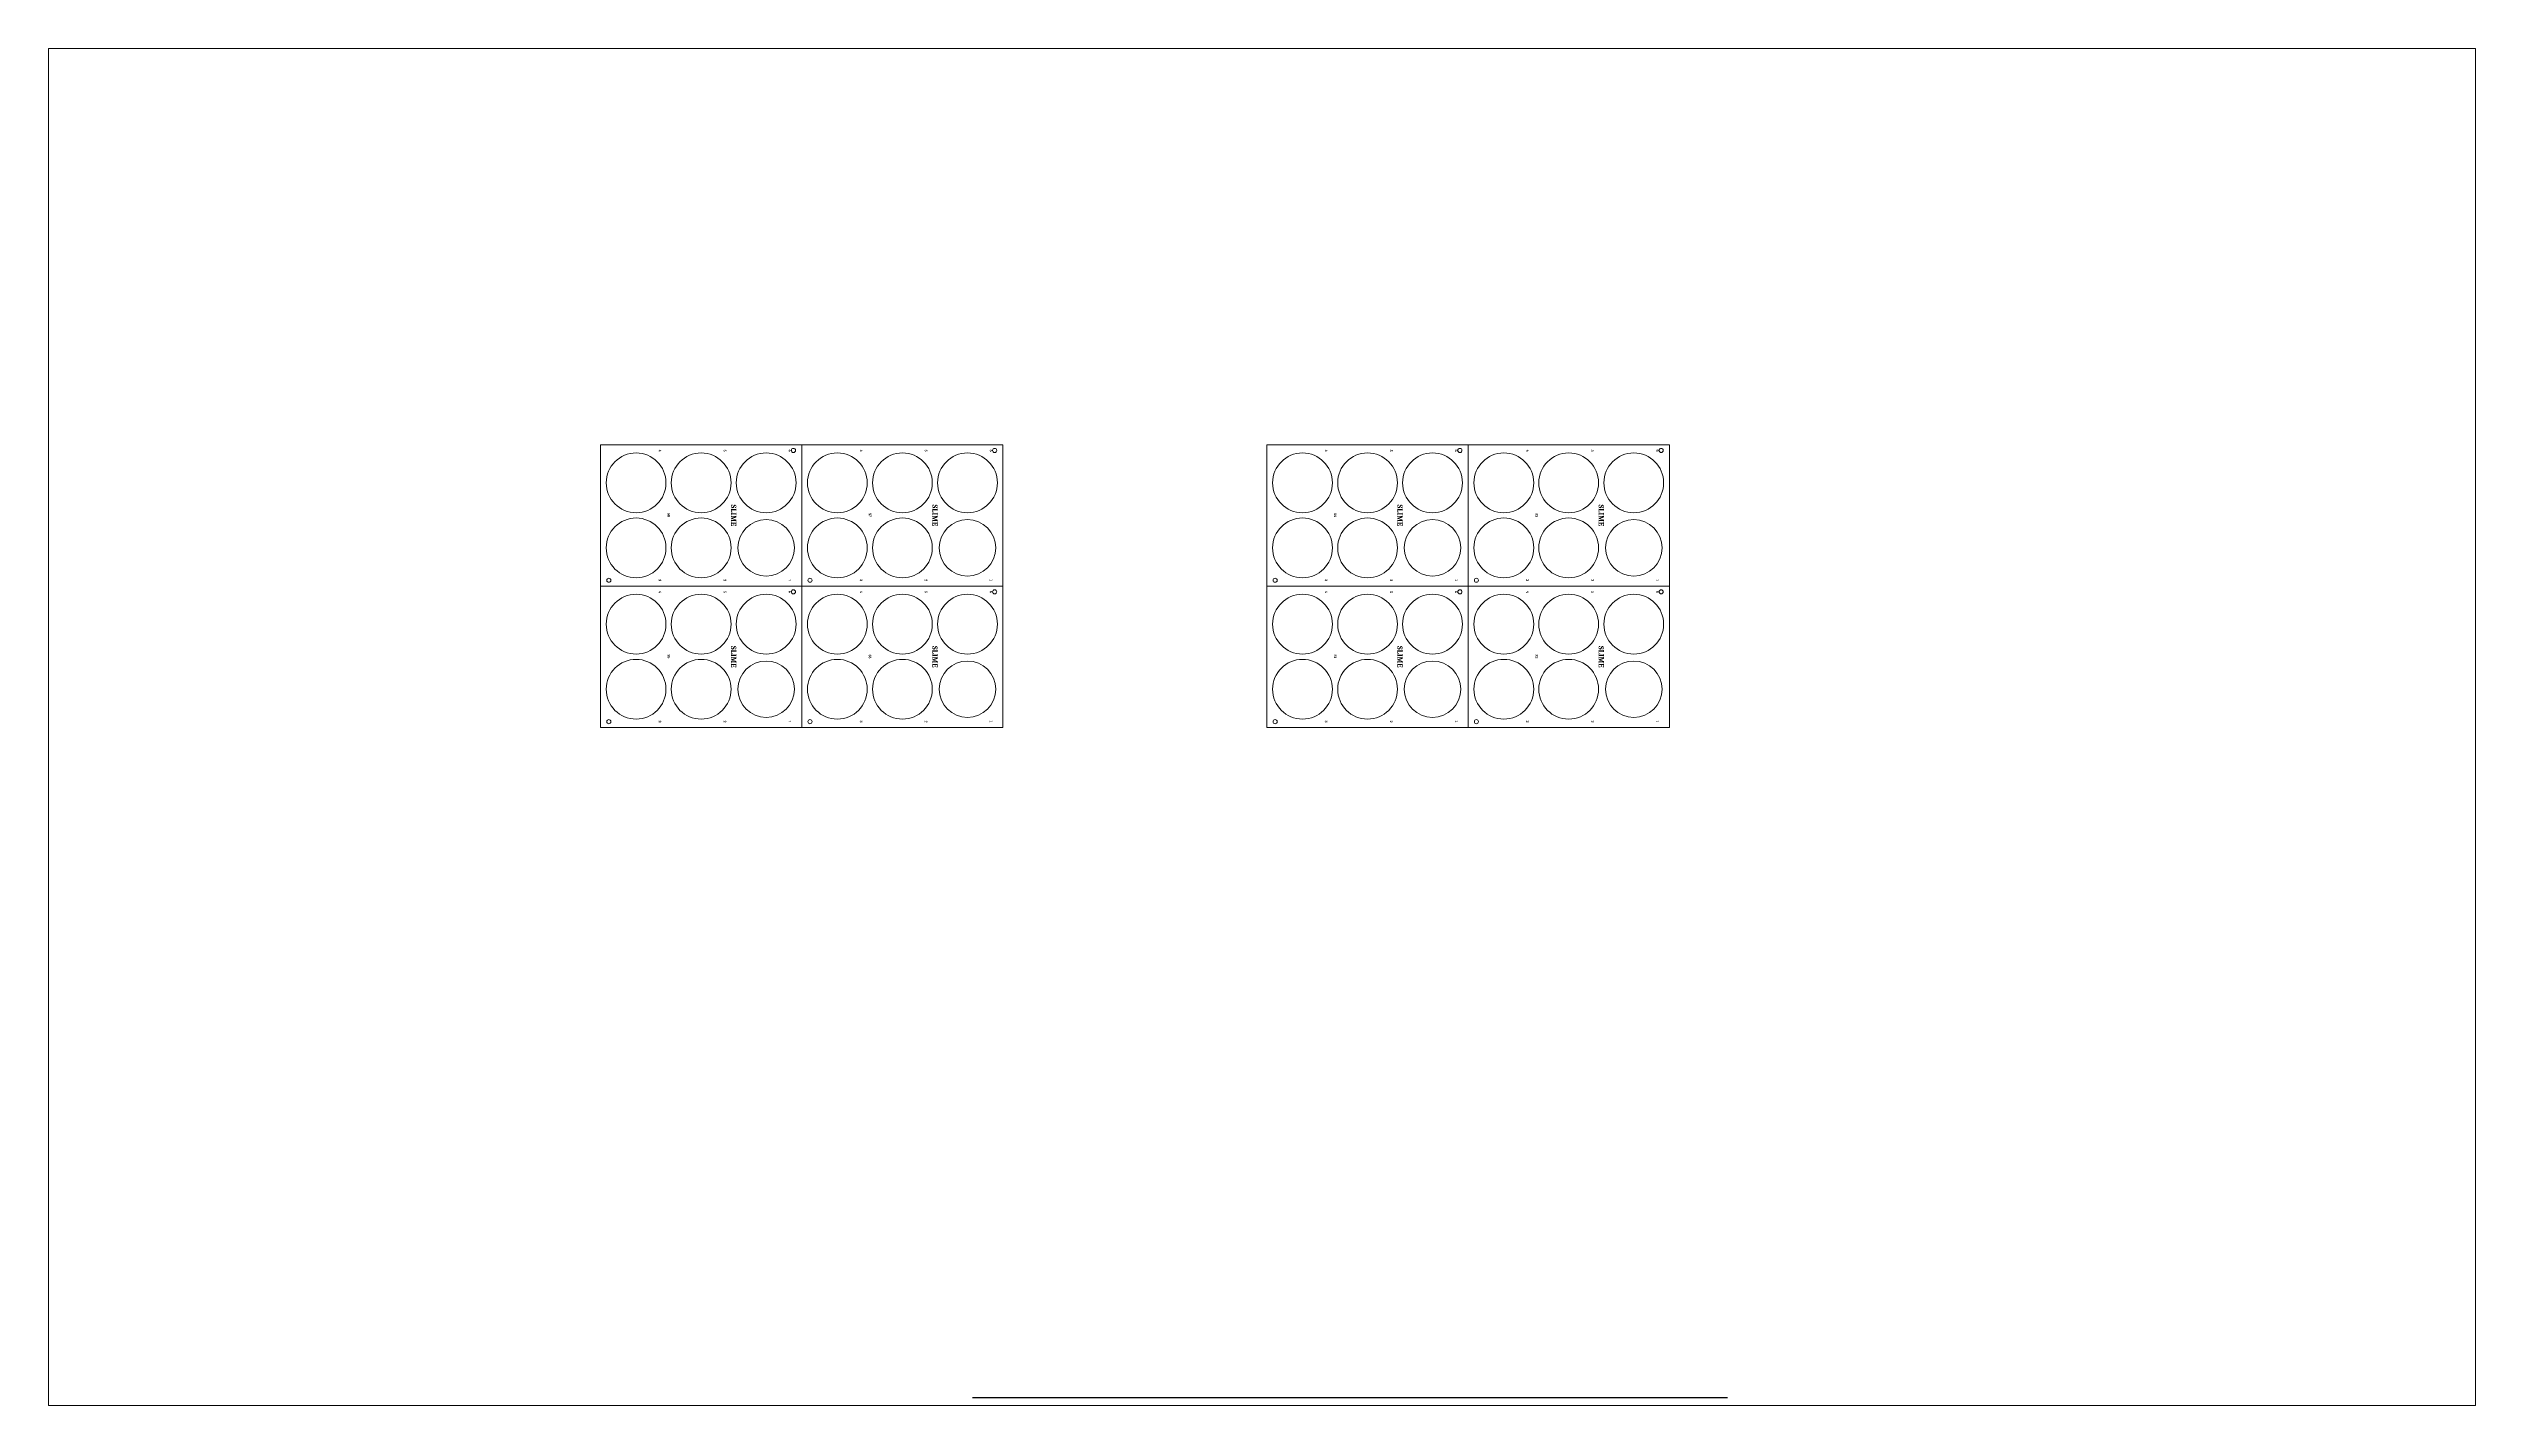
# Paper-space layout 'Layout1' of a CAD drawing. Header units: centimetres. Extents: x 3.2 to 28.6, y 1.8 to 16.
# The model-space entities are those that its viewports show. They can reach past a viewport. Long polylines and large blocks are cut down to what shows.
import ezdxf

# ---------------------------------------------------------------- set-up
doc = ezdxf.new("R2010")
doc.units = ezdxf.units.CM
doc.header["$MEASUREMENT"] = 0
for name, color, linetype, lineweight in [('cuts', 6, 'Continuous', 0), ('final cut', 4, 'Continuous', 0), ('peghole_cut', 6, 'Continuous', 0), ('Raster Engraving - light', 1, 'Continuous', 13)]:
    doc.layers.add(name, color=color, linetype=linetype, lineweight=lineweight)
doc.layers.add('engrave', color=10, linetype='Continuous')

msp = doc.modelspace()

# ---------------------------------------------------------------- linework, layer by layer
msp.add_open_spline([(22.86, -50.8), (7.62, -50.8), (-7.62, -50.8), (-22.86, -50.8)], degree=3)
at = {"layer": 'cuts'}
for centre, radius in [((-43.23, 4.6), 1.81), ((-39.29, 4.6), 1.81), ((-35.35, 4.6), 1.81), ((-31.04, 4.6), 1.81), ((-27.1, 4.6), 1.81), ((-23.16, 4.6), 1.81), ((-2.87, 4.6), 1.81), ((1.07, 4.6), 1.81), ((5, 4.6), 1.81), ((9.32, 4.6), 1.81), ((13.25, 4.6), 1.81), ((17.19, 4.6), 1.81), ((-43.23, 0.66), 1.81), ((-39.29, 0.66), 1.81), ((-35.35, 0.66), 1.71), ((-31.04, 0.66), 1.81), ((-27.1, 0.66), 1.81), ((-23.16, 0.66), 1.71), ((-2.87, 0.66), 1.81), ((1.07, 0.66), 1.81), ((5, 0.66), 1.71), ((9.32, 0.66), 1.81), ((13.25, 0.66), 1.81), ((17.19, 0.66), 1.71), ((-43.23, -3.96), 1.81), ((-39.29, -3.96), 1.81), ((-35.35, -3.96), 1.81), ((-31.04, -3.96), 1.81), ((-27.1, -3.96), 1.81), ((-23.16, -3.96), 1.81), ((-2.87, -3.96), 1.81), ((1.07, -3.96), 1.81), ((5, -3.96), 1.81), ((9.32, -3.96), 1.81), ((13.25, -3.96), 1.81), ((17.19, -3.96), 1.81), ((-43.23, -7.9), 1.81), ((-39.29, -7.9), 1.81), ((-35.35, -7.9), 1.71), ((-31.04, -7.9), 1.81), ((-27.1, -7.9), 1.81), ((-23.16, -7.9), 1.71), ((-2.87, -7.9), 1.81), ((1.07, -7.9), 1.81), ((5, -7.9), 1.71), ((9.32, -7.9), 1.81), ((13.25, -7.9), 1.81), ((17.19, -7.9), 1.71)]:
    msp.add_circle(centre, radius, dxfattribs=at)
at = {"layer": 'final cut'}
for p, q in [((-45.38, 6.91), (-45.38, -10.21)), ((-45.38, 6.91), (-21.01, 6.91)), ((-33.2, 6.91), (-33.2, -10.21)), ((-21.01, 6.91), (-21.01, -10.21)), ((-5.03, 6.91), (-5.03, -10.21)), ((-5.03, 6.91), (19.35, 6.91)), ((7.16, 6.91), (7.16, -10.21)), ((19.35, 6.91), (19.35, -10.21)), ((-45.38, -1.65), (-21.01, -1.65)), ((-5.03, -1.65), (19.35, -1.65)), ((-45.38, -10.21), (-21.01, -10.21)), ((-5.03, -10.21), (19.35, -10.21))]:
    msp.add_line(p, q, dxfattribs=at)
at = {"layer": 'peghole_cut'}
for centre in [(-33.7, 6.56), (-21.51, 6.56), (6.66, 6.56), (18.85, 6.56), (-44.88, -1.3), (-32.7, -1.3), (-4.53, -1.3), (7.66, -1.3), (-33.7, -2), (-21.51, -2), (6.66, -2), (18.85, -2), (-44.88, -9.86), (-32.7, -9.86), (-4.53, -9.86), (7.66, -9.86)]:
    msp.add_circle(centre, 0.125, dxfattribs=at)

# ---------------------------------------------------------------- texts
at = {"layer": 'engrave', "attachment_point": 1, "rotation": 270}
for s, heights, insert, char_height in [('{\\fCambria Math|b1|i0|c0|p18;4}', [0], (-41.71, 6.61), 0.1575), ('{\\fCambria Math|b1|i0|c0|p18;5}', [0], (-37.77, 6.61), 0.1575), ('{\\fCambria Math|b1|i0|c0|p18;6}', [0], (-33.84, 6.61), 0.1575), ('{\\fCambria Math|b1|i0|c0|p18;4}', [0], (-29.52, 6.61), 0.1575), ('{\\fCambria Math|b1|i0|c0|p18;5}', [0], (-25.59, 6.61), 0.1575), ('{\\fCambria Math|b1|i0|c0|p18;6}', [0], (-21.65, 6.61), 0.1575), ('{\\fCambria Math|b1|i0|c0|p18;4}', [0], (-1.36, 6.61), 0.1575), ('{\\fCambria Math|b1|i0|c0|p18;5}', [0], (2.58, 6.61), 0.1575), ('{\\fCambria Math|b1|i0|c0|p18;6}', [0], (6.52, 6.61), 0.1575), ('{\\fCambria Math|b1|i0|c0|p18;4}', [0], (10.83, 6.61), 0.1575), ('{\\fCambria Math|b1|i0|c0|p18;5}', [0], (14.77, 6.61), 0.1575), ('{\\fCambria Math|b1|i0|c0|p18;6}', [0], (18.71, 6.61), 0.1575), ('\\pxqc;{\\fCambria Math|b1|i0|c0|p18;SLIME}', [0.319], (-37.16, 2.82), 0.315), ('\\pxqc;{\\fCambria Math|b1|i0|c0|p18;SLIME}', [0.319], (-24.97, 2.82), 0.315), ('\\pxqc;{\\fCambria Math|b1|i0|c0|p18;SLIME}', [0.319], (3.19, 2.82), 0.315), ('\\pxqc;{\\fCambria Math|b1|i0|c0|p18;SLIME}', [0.319], (15.38, 2.82), 0.315), ('{\\fCambria Math|b1|i0|c0|p18;3}', [0], (-41.71, -1.24), 0.1575), ('{\\fCambria Math|b1|i0|c0|p18;2}', [0], (-37.77, -1.24), 0.1575), ('{\\fCambria Math|b1|i0|c0|p18;1}', [0], (-33.84, -1.24), 0.1575), ('{\\fCambria Math|b1|i0|c0|p18;3}', [0], (-29.52, -1.24), 0.1575), ('{\\fCambria Math|b1|i0|c0|p18;2}', [0], (-25.59, -1.24), 0.1575), ('{\\fCambria Math|b1|i0|c0|p18;1}', [0], (-21.65, -1.24), 0.1575), ('{\\fCambria Math|b1|i0|c0|p18;3}', [0], (-1.36, -1.24), 0.1575), ('{\\fCambria Math|b1|i0|c0|p18;2}', [0], (2.58, -1.24), 0.1575), ('{\\fCambria Math|b1|i0|c0|p18;1}', [0], (6.52, -1.24), 0.1575), ('{\\fCambria Math|b1|i0|c0|p18;3}', [0], (10.83, -1.24), 0.1575), ('{\\fCambria Math|b1|i0|c0|p18;2}', [0], (14.77, -1.24), 0.1575), ('{\\fCambria Math|b1|i0|c0|p18;1}', [0], (18.71, -1.24), 0.1575), ('{\\fCambria Math|b1|i0|c0|p18;4}', [0], (-41.71, -1.95), 0.1575), ('{\\fCambria Math|b1|i0|c0|p18;5}', [0], (-37.77, -1.95), 0.1575), ('{\\fCambria Math|b1|i0|c0|p18;6}', [0], (-33.84, -1.95), 0.1575), ('{\\fCambria Math|b1|i0|c0|p18;4}', [0], (-29.52, -1.95), 0.1575), ('{\\fCambria Math|b1|i0|c0|p18;5}', [0], (-25.59, -1.95), 0.1575), ('{\\fCambria Math|b1|i0|c0|p18;6}', [0], (-21.65, -1.95), 0.1575), ('{\\fCambria Math|b1|i0|c0|p18;4}', [0], (-1.36, -1.95), 0.1575), ('{\\fCambria Math|b1|i0|c0|p18;5}', [0], (2.58, -1.95), 0.1575), ('{\\fCambria Math|b1|i0|c0|p18;6}', [0], (6.52, -1.95), 0.1575), ('{\\fCambria Math|b1|i0|c0|p18;4}', [0], (10.83, -1.95), 0.1575), ('{\\fCambria Math|b1|i0|c0|p18;5}', [0], (14.77, -1.95), 0.1575), ('{\\fCambria Math|b1|i0|c0|p18;6}', [0], (18.71, -1.95), 0.1575), ('\\pxqc;{\\fCambria Math|b1|i0|c0|p18;SLIME}', [0.319], (-37.16, -5.74), 0.315), ('\\pxqc;{\\fCambria Math|b1|i0|c0|p18;SLIME}', [0.319], (-24.97, -5.74), 0.315), ('\\pxqc;{\\fCambria Math|b1|i0|c0|p18;SLIME}', [0.319], (3.19, -5.74), 0.315), ('\\pxqc;{\\fCambria Math|b1|i0|c0|p18;SLIME}', [0.319], (15.38, -5.74), 0.315), ('{\\fCambria Math|b1|i0|c0|p18;3}', [0], (-41.71, -9.8), 0.1575), ('{\\fCambria Math|b1|i0|c0|p18;2}', [0], (-37.77, -9.8), 0.1575), ('{\\fCambria Math|b1|i0|c0|p18;1}', [0], (-33.84, -9.8), 0.1575), ('{\\fCambria Math|b1|i0|c0|p18;3}', [0], (-29.52, -9.8), 0.1575), ('{\\fCambria Math|b1|i0|c0|p18;2}', [0], (-25.59, -9.8), 0.1575), ('{\\fCambria Math|b1|i0|c0|p18;1}', [0], (-21.65, -9.8), 0.1575), ('{\\fCambria Math|b1|i0|c0|p18;3}', [0], (-1.36, -9.8), 0.1575), ('{\\fCambria Math|b1|i0|c0|p18;2}', [0], (2.58, -9.8), 0.1575), ('{\\fCambria Math|b1|i0|c0|p18;1}', [0], (6.52, -9.8), 0.1575), ('{\\fCambria Math|b1|i0|c0|p18;3}', [0], (10.83, -9.8), 0.1575), ('{\\fCambria Math|b1|i0|c0|p18;2}', [0], (14.77, -9.8), 0.1575), ('{\\fCambria Math|b1|i0|c0|p18;1}', [0], (18.71, -9.8), 0.1575)]:
    msp.add_mtext_dynamic_manual_height_columns(s, width=0.3908, gutter_width=0.394, heights=heights, dxfattribs=dict(at, insert=insert, char_height=char_height))
at = {"layer": 'Raster Engraving - light', "char_height": 0.1575, "attachment_point": 1, "rotation": 270}
for s, heights, insert in [('\\pxqc;{\\fCambria Math|b1|i0|c0|p18;S8}', [0], (-41.17, 2.84)), ('\\pxqc;{\\fCambria Math|b1|i0|c0|p18;S7}', [0], (-28.98, 2.84)), ('\\pxqc;{\\fCambria Math|b1|i0|c0|p18;S4}', [0], (-0.81, 2.84)), ('\\pxqc;{\\fCambria Math|b1|i0|c0|p18;S3}', [0], (11.38, 2.84)), ('\\pxqc;{\\fCambria Math|b1|i0|c0|p18;S5}', [0], (-41.17, -5.72)), ('{\\fCambria Math|b1|i0|c0|p18;S6}', [0.253], (-28.98, -5.8)), ('\\pxqc;{\\fCambria Math|b1|i0|c0|p18;S1}', [0], (-0.81, -5.72)), ('{\\fCambria Math|b1|i0|c0|p18;S2}', [0.253], (11.38, -5.8))]:
    msp.add_mtext_dynamic_manual_height_columns(s, width=0.3908, gutter_width=0.394, heights=heights, dxfattribs=dict(at, insert=insert))

psp = doc.layouts.get("Layout1")

# ---------------------------------------------------------------- viewports
at = {"layer": 'engrave'}
psp.add_viewport(center=(15.875, 8.875), size=(25.4, 14.2), view_center_point=(-5.324, -10.186), view_height=82.1659, dxfattribs=at)

doc.saveas('drawing.dxf')
